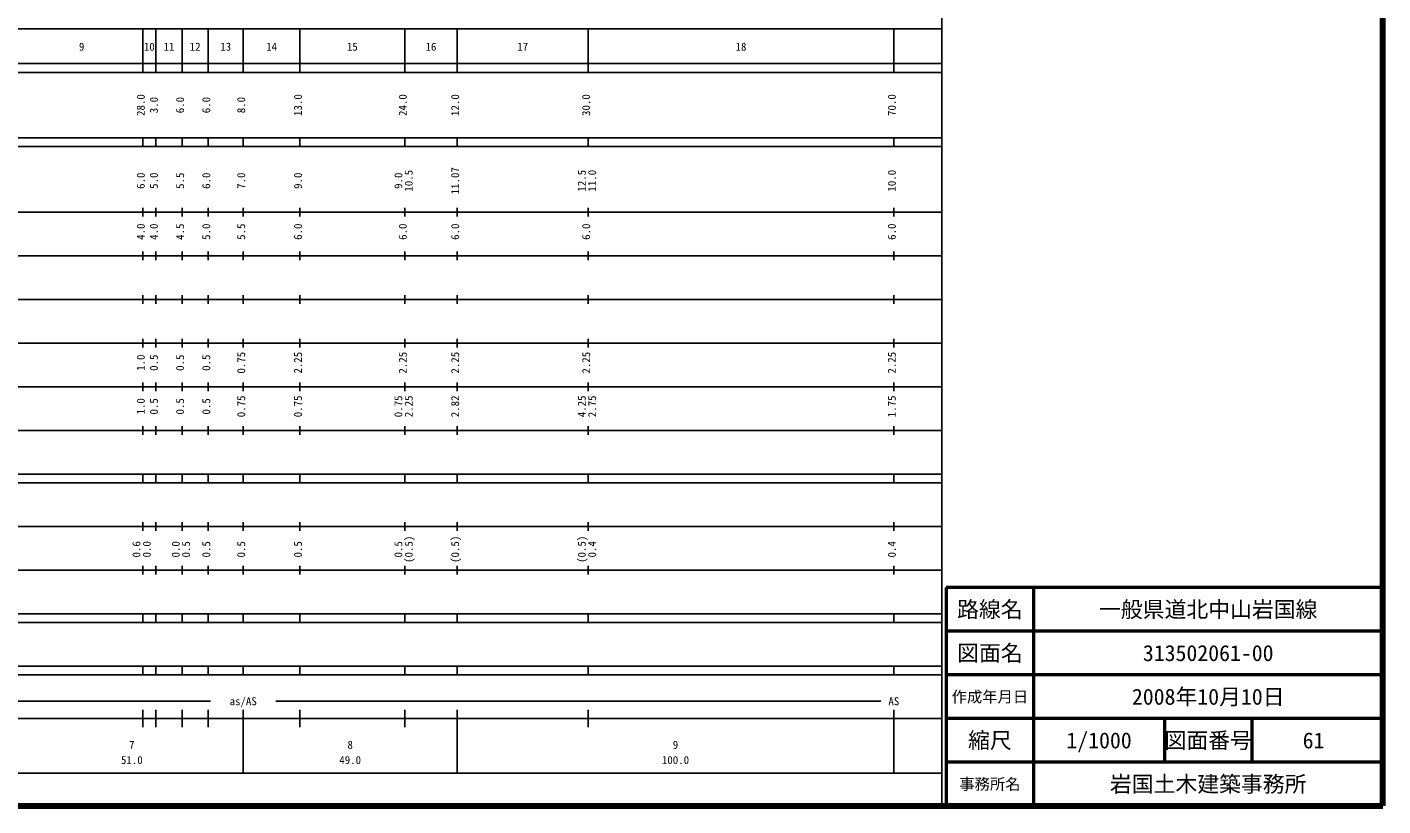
# Model space of a CAD drawing. Units: millimetres, scale not verified. Extents: x 40000 to 680000, y 20000 to 380000.
# Drawn here: x 369513 to 680000, y 20000 to 198357 of the extents above; entities that cross this region are included whole.
import ezdxf
from ezdxf.enums import TextEntityAlignment as Align

# ---------------------------------------------------------------- set-up
doc = ezdxf.new("R2010")
doc.units = ezdxf.units.MM
doc.header["$LTSCALE"] = 1000
for name, color, linetype, lineweight in [('M-TTL', 2, 'Continuous', 140), ('M-TTL-BAND', 7, 'Continuous', 25), ('M-TTL-FRAM', 2, 'Continuous', 50), ('M-TTL-LINE', 7, 'Continuous', 50)]:
    doc.layers.add(name, color=color, linetype=linetype, lineweight=lineweight)
doc.layers.add('M-TTL-TXT', color=7, linetype='Continuous')
doc.styles.add('ＭＳ ゴシック', font='')
doc.styles.get('ＭＳ ゴシック').set_extended_font_data('MS Gothic')

msp = doc.modelspace()

# ---------------------------------------------------------------- linework, layer by layer
at = {"layer": 'M-TTL'}
for p, q in [((680000, 20000), (680000, 380000)), ((40000, 20000), (680000, 20000))]:
    msp.add_line(p, q, dxfattribs=at)
at = {"layer": 'M-TTL-BAND'}
for p, q in [((579000, 20000), (579000, 370000)), ((68000, 198000), (579000, 198000)), ((396000, 188000), (396000, 198000)), ((399000, 188000), (399000, 198000)), ((405000, 188000), (405000, 198000)), ((411000, 188000), (411000, 198000)), ((419000, 188000), (419000, 198000)), ((432000, 188000), (432000, 198000)), ((456000, 188000), (456000, 198000)), ((468000, 188000), (468000, 198000)), ((498000, 188000), (498000, 198000)), ((568000, 188000), (568000, 198000)), ((40000, 190000), (579000, 190000)), ((40000, 188000), (579000, 188000)), ((40000, 173000), (579000, 173000)), ((40000, 171000), (579000, 171000)), ((396000, 171000), (396000, 173000)), ((399000, 171000), (399000, 173000)), ((405000, 171000), (405000, 173000)), ((411000, 171000), (411000, 173000)), ((419000, 171000), (419000, 173000)), ((432000, 171000), (432000, 173000)), ((456000, 171000), (456000, 173000)), ((468000, 171000), (468000, 173000)), ((498000, 171000), (498000, 173000)), ((568000, 171000), (568000, 173000)), ((40000, 156000), (579000, 156000)), ((396000, 155000), (396000, 157000)), ((399000, 155000), (399000, 157000)), ((405000, 155000), (405000, 157000)), ((411000, 155000), (411000, 157000)), ((419000, 155000), (419000, 157000)), ((432000, 155000), (432000, 157000)), ((456000, 155000), (456000, 157000)), ((468000, 155000), (468000, 157000)), ((498000, 155000), (498000, 157000)), ((568000, 155000), (568000, 157000)), ((46000, 146000), (579000, 146000)), ((396000, 145000), (396000, 147000)), ((399000, 145000), (399000, 147000)), ((405000, 145000), (405000, 147000)), ((411000, 145000), (411000, 147000)), ((419000, 145000), (419000, 147000)), ((432000, 145000), (432000, 147000)), ((456000, 145000), (456000, 147000)), ((468000, 145000), (468000, 147000)), ((498000, 145000), (498000, 147000)), ((568000, 145000), (568000, 147000)), ((396000, 135000), (396000, 137000)), ((399000, 135000), (399000, 137000)), ((405000, 135000), (405000, 137000)), ((411000, 135000), (411000, 137000)), ((419000, 135000), (419000, 137000)), ((432000, 135000), (432000, 137000)), ((456000, 135000), (456000, 137000)), ((468000, 135000), (468000, 137000)), ((498000, 135000), (498000, 137000)), ((568000, 135000), (568000, 137000)), ((52000, 136000), (579000, 136000)), ((46000, 126000), (579000, 126000)), ((396000, 125000), (396000, 127000)), ((399000, 125000), (399000, 127000)), ((405000, 125000), (405000, 127000)), ((411000, 125000), (411000, 127000)), ((419000, 125000), (419000, 127000)), ((432000, 125000), (432000, 127000)), ((456000, 125000), (456000, 127000)), ((468000, 125000), (468000, 127000)), ((498000, 125000), (498000, 127000)), ((568000, 125000), (568000, 127000)), ((52000, 116000), (579000, 116000)), ((396000, 115000), (396000, 117000)), ((399000, 115000), (399000, 117000)), ((405000, 115000), (405000, 117000)), ((411000, 115000), (411000, 117000)), ((419000, 115000), (419000, 117000)), ((432000, 115000), (432000, 117000)), ((456000, 115000), (456000, 117000)), ((468000, 115000), (468000, 117000)), ((498000, 115000), (498000, 117000)), ((568000, 115000), (568000, 117000)), ((46000, 106000), (579000, 106000)), ((396000, 105000), (396000, 107000)), ((399000, 105000), (399000, 107000)), ((405000, 105000), (405000, 107000)), ((411000, 105000), (411000, 107000)), ((419000, 105000), (419000, 107000)), ((432000, 105000), (432000, 107000)), ((456000, 105000), (456000, 107000)), ((468000, 105000), (468000, 107000)), ((498000, 105000), (498000, 107000)), ((568000, 105000), (568000, 107000)), ((40000, 96000), (579000, 96000)), ((40000, 94000), (579000, 94000)), ((396000, 94000), (396000, 96000)), ((399000, 94000), (399000, 96000)), ((405000, 94000), (405000, 96000)), ((411000, 94000), (411000, 96000)), ((419000, 94000), (419000, 96000)), ((432000, 94000), (432000, 96000)), ((456000, 94000), (456000, 96000)), ((468000, 94000), (468000, 96000)), ((498000, 94000), (498000, 96000)), ((568000, 94000), (568000, 96000)), ((49000, 84000), (579000, 84000)), ((396000, 83000), (396000, 85000)), ((399000, 83000), (399000, 85000)), ((405000, 83000), (405000, 85000)), ((411000, 83000), (411000, 85000)), ((419000, 83000), (419000, 85000)), ((432000, 83000), (432000, 85000)), ((456000, 83000), (456000, 85000)), ((468000, 83000), (468000, 85000)), ((498000, 83000), (498000, 85000)), ((568000, 83000), (568000, 85000)), ((396000, 73000), (396000, 75000)), ((399000, 73000), (399000, 75000)), ((405000, 73000), (405000, 75000)), ((411000, 73000), (411000, 75000)), ((419000, 73000), (419000, 75000)), ((432000, 73000), (432000, 75000)), ((456000, 73000), (456000, 75000)), ((468000, 73000), (468000, 75000)), ((498000, 73000), (498000, 75000)), ((568000, 73000), (568000, 75000)), ((40000, 74000), (579000, 74000)), ((40000, 64000), (579000, 64000)), ((396000, 62000), (396000, 64000)), ((399000, 62000), (399000, 64000)), ((405000, 62000), (405000, 64000)), ((411000, 62000), (411000, 64000)), ((419000, 62000), (419000, 64000)), ((432000, 62000), (432000, 64000)), ((456000, 62000), (456000, 64000)), ((468000, 62000), (468000, 64000)), ((498000, 62000), (498000, 64000)), ((568000, 62000), (568000, 64000)), ((40000, 62000), (579000, 62000)), ((40000, 52000), (579000, 52000)), ((40000, 50000), (579000, 50000)), ((396000, 50000), (396000, 52000)), ((399000, 50000), (399000, 52000)), ((405000, 50000), (405000, 52000)), ((411000, 50000), (411000, 52000)), ((419000, 50000), (419000, 52000)), ((432000, 50000), (432000, 52000)), ((456000, 50000), (456000, 52000)), ((468000, 50000), (468000, 52000)), ((498000, 50000), (498000, 52000)), ((568000, 50000), (568000, 52000)), ((117500, 44000), (411500, 44000)), ((426500, 44000), (565000, 44000)), ((396000, 38000), (396000, 42000)), ((399000, 38000), (399000, 42000)), ((405000, 38000), (405000, 42000)), ((411000, 38000), (411000, 42000)), ((419000, 27500), (419000, 42000)), ((432000, 38000), (432000, 42000)), ((456000, 38000), (456000, 42000)), ((468000, 27500), (468000, 42000)), ((498000, 38000), (498000, 42000)), ((568000, 27500), (568000, 42000)), ((40000, 40000), (579000, 40000)), ((68000, 27500), (579000, 27500))]:
    msp.add_line(p, q, dxfattribs=at)
at = {"layer": 'M-TTL-FRAM'}
for p, q in [((680000, 70000), (580000, 70000)), ((580000, 70000), (580000, 20000))]:
    msp.add_line(p, q, dxfattribs=at)
at = {"layer": 'M-TTL-LINE'}
for p, q in [((600000, 70000), (600000, 20000)), ((680000, 60000), (580000, 60000)), ((680000, 50000), (580000, 50000)), ((680000, 40000), (580000, 40000)), ((630000, 40000), (630000, 30000)), ((650000, 40000), (650000, 30000)), ((680000, 30000), (580000, 30000))]:
    msp.add_line(p, q, dxfattribs=at)

# ---------------------------------------------------------------- texts
at = {"layer": 'M-TTL-BAND', "style": 'ＭＳ ゴシック'}
for s, p in [('9', (382000, 192405)), ('10', (397500, 192405)), ('11', (402000, 192405)), ('12', (408000, 192405)), ('13', (415000, 192405)), ('14', (425500, 192405)), ('15', (444000, 192405)), ('16', (462000, 192405)), ('17', (483000, 192405)), ('18', (533000, 192405)), ('as/AS', (419000, 42500)), ('AS', (568000, 42500)), ('7', (393500, 32523)), ('8', (443500, 32523)), ('9', (518000, 32523)), ('51.0', (393500, 29033)), ('49.0', (443500, 29033)), ('100.0', (518000, 29033))]:
    msp.add_text(s, height=1833, dxfattribs=at).set_placement(p, align=Align.BOTTOM_CENTER)
for s, p in [('28.0', (397000, 180500)), ('3.0', (400000, 180500)), ('6.0', (406000, 180500)), ('6.0', (412000, 180500)), ('8.0', (420000, 180500)), ('13.0', (433000, 180500)), ('24.0', (457000, 180500)), ('12.0', (469000, 180500)), ('30.0', (499000, 180500)), ('70.0', (569000, 180500)), ('6.0', (397000, 163174)), ('5.0', (400000, 163174)), ('5.5', (406000, 163174)), ('6.0', (412000, 163174)), ('7.0', (420000, 163174)), ('9.0', (433000, 163174)), ('9.0', (456000, 163174)), ('10.5', (458370, 163174)), ('11.07', (469000, 163174)), ('12.5', (498000, 163174)), ('11.0', (500370, 163174)), ('10.0', (569000, 163174)), ('4.0', (397000, 151500)), ('4.0', (400000, 151500)), ('4.5', (406000, 151500)), ('5.0', (412000, 151500)), ('5.5', (420000, 151500)), ('6.0', (433000, 151500)), ('6.0', (457000, 151500)), ('6.0', (469000, 151500)), ('6.0', (499000, 151500)), ('6.0', (569000, 151500)), ('1.0', (397000, 121500)), ('0.5', (400000, 121500)), ('0.5', (406000, 121500)), ('0.5', (412000, 121500)), ('0.75', (420000, 121500)), ('2.25', (433000, 121500)), ('2.25', (457000, 121500)), ('2.25', (469000, 121500)), ('2.25', (499000, 121500)), ('2.25', (569000, 121500)), ('1.0', (397000, 111500)), ('0.5', (400000, 111500)), ('0.5', (406000, 111500)), ('0.5', (412000, 111500)), ('0.75', (420000, 111500)), ('0.75', (433000, 111500)), ('0.75', (456000, 111500)), ('2.25', (458370, 111500)), ('2.82', (469000, 111500)), ('4.25', (498000, 111500)), ('2.75', (500370, 111500)), ('1.75', (569000, 111500)), ('(0.5)', (458370, 78764)), ('(0.5)', (469000, 78764)), ('(0.5)', (498000, 78764)), ('0.6', (396000, 78764)), ('0.0', (398370, 78764)), ('0.0', (405000, 78764)), ('0.5', (407370, 78764)), ('0.5', (412000, 78764)), ('0.5', (420000, 78764)), ('0.5', (433000, 78764)), ('0.5', (456000, 78764)), ('0.4', (500370, 78764)), ('0.4', (569000, 78764))]:
    msp.add_text(s, height=1833, rotation=90, dxfattribs=at).set_placement(p, align=Align.BOTTOM_CENTER)
at = {"layer": 'M-TTL-TXT', "style": 'ＭＳ ゴシック'}
for s, height, p in [('路線名', 3666, (590000, 65000)), ('路線名', 3666, (590000, 65000)), ('一般県道北中山岩国線', 3666, (640000, 65000)), ('図面名', 3666, (590000, 55000)), ('図面名', 3666, (590000, 55000)), ('313502061-00', 3666, (640000, 55000)), ('作成年月日', 2566, (590000, 45000)), ('作成年月日', 2566, (590000, 45000)), ('2008年10月10日', 3666, (640000, 45000)), ('縮尺', 3666, (590000, 35000)), ('縮尺', 3666, (590000, 35000)), ('図面番号', 3666, (640000, 35000)), ('図面番号', 3666, (640000, 35000)), ('1/1000', 3666, (615000, 35000)), ('61', 3666, (664125, 35000)), ('事務所名', 2566, (590000, 25000)), ('事務所名', 2566, (590000, 25000)), ('岩国土木建築事務所', 3666, (640000, 25000))]:
    msp.add_text(s, height=height, dxfattribs=at).set_placement(p, align=Align.MIDDLE_CENTER)

doc.saveas('drawing.dxf')
